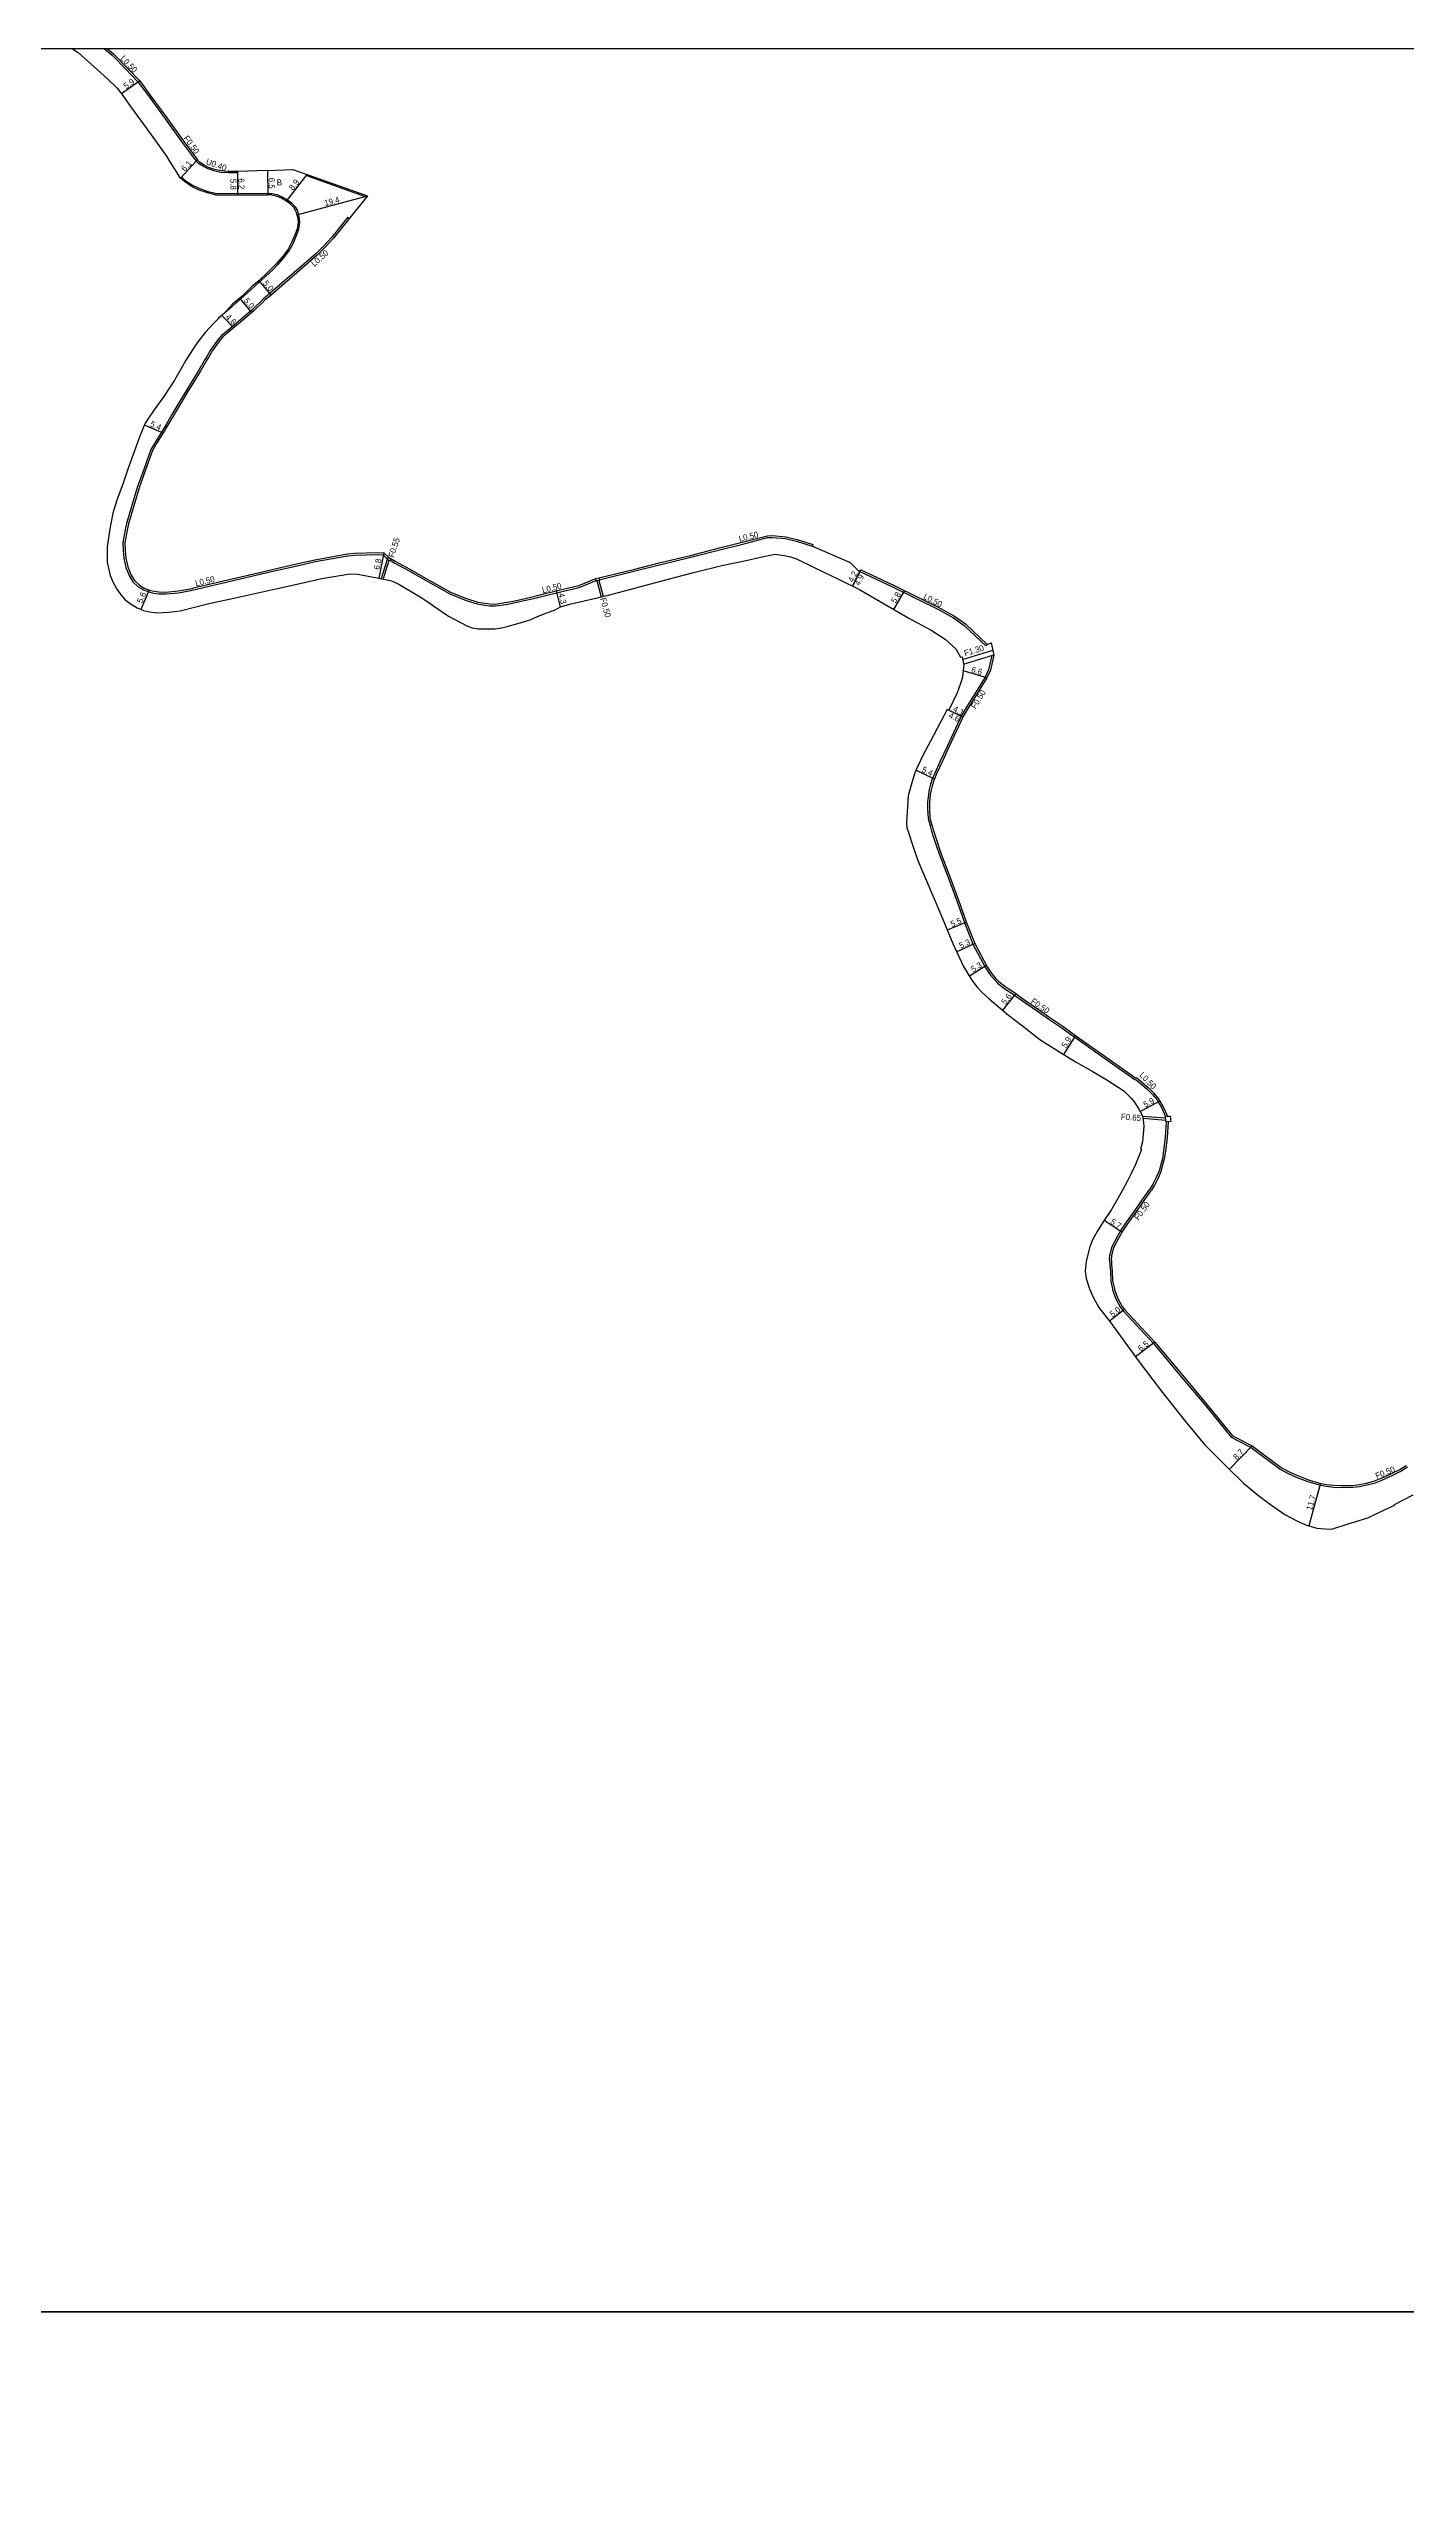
# Model space of a CAD drawing. Header units: metres. Extents: x -24000 to -20000, y -96000 to -93000.
# Drawn here: x -22038 to -21678, y -93645 to -93000 of the extents above; entities that cross this region are included whole.
import ezdxf

# ---------------------------------------------------------------- set-up
doc = ezdxf.new("R2010")
doc.units = ezdxf.units.M
doc.header["$LTSCALE"] = 2.5
for name, color, linetype in [('側溝・桝', 7, 'Continuous'), ('図郭', 7, 'Continuous'), ('幅員', 7, 'Continuous'), ('歩道・分離帯・安全施設', 7, 'Continuous'), ('舗装', 7, 'Continuous'), ('道路', 7, 'Continuous')]:
    doc.layers.add(name, color=color, linetype=linetype)
doc.styles.get("Standard").update_dxf_attribs({"font": ''})
doc.styles.get('Standard').set_extended_font_data('@MS PGothic')

msp = doc.modelspace()

# ---------------------------------------------------------------- linework, layer by layer
at = {"layer": '側溝・桝'}
for points in [[(-22022.86, -93000), (-22020.86, -93001.69), (-22017.26, -93005.43), (-22013.96, -93008.85)], [(-22013.96, -93008.85), (-22011.25, -93012.52), (-22006.76, -93018.62), (-22002.54, -93024.56), (-21998.57, -93029.82)], [(-21987.62, -93032.55), (-21990.1, -93032.55), (-21992.07, -93032.4), (-21993.75, -93032.01), (-21995.27, -93031.46), (-21996.41, -93030.92), (-21997.69, -93030.08), (-21998.24, -93029.57)], [(-21958.35, -93044.71), (-21961.86, -93049.07)], [(-21961.86, -93049.07), (-21962.53, -93049.91), (-21963.85, -93051.32), (-21964.7, -93052.23), (-21966.82, -93054.37)], [(-21966.82, -93054.37), (-21978.92, -93064.85), (-21980.77, -93066.42), (-21983.54, -93069.03)], [(-21983.54, -93069.03), (-21986.13, -93071.26), (-21989.66, -93074.28), (-21991.82, -93076.06), (-21992.81, -93077.18), (-21994.69, -93079.78), (-21995.72, -93081.59)], [(-21995.72, -93081.59), (-21996.12, -93082.13), (-21996.44, -93082.77), (-21997.8, -93085.1), (-21999.69, -93088.26), (-22001.27, -93090.68), (-22002.89, -93093.44), (-22004.99, -93096.98), (-22006.57, -93099.61), (-22007.79, -93101.63), (-22009.4, -93104.25), (-22010.58, -93106.31), (-22012.5, -93111.53), (-22014.2, -93116.31), (-22017.04, -93125.88), (-22017.37, -93127.56)], [(-22017.37, -93127.56), (-22018, -93130.94), (-22017.95, -93132.99), (-22017.75, -93135.12), (-22017.2, -93137.54), (-22016.32, -93139.65), (-22015.36, -93141.32), (-22013.92, -93142.67), (-22012.56, -93143.46)], [(-21891.65, -93140.8), (-21882.48, -93138.56), (-21875.32, -93136.76), (-21867.36, -93134.82), (-21859.68, -93132.84), (-21853.59, -93131.34), (-21847, -93129.62), (-21845.78, -93129.58), (-21842.22, -93129.89), (-21839.33, -93130.59), (-21835.15, -93131.92)], [(-21980.88, -93139.15), (-21978.28, -93138.55), (-21971.82, -93137.09), (-21966.98, -93135.98), (-21958.38, -93134.46), (-21956.51, -93134.29), (-21950.47, -93134.08), (-21949.01, -93134.17), (-21947.89, -93135.23), (-21947.84, -93135.25)], [(-21947.15, -93135.65), (-21945.9, -93136.38)], [(-21945.9, -93136.38), (-21942.12, -93138.4)], [(-22012.56, -93143.46), (-22010.87, -93144.12), (-22009.84, -93144.35), (-22008.48, -93144.51), (-22006.56, -93144.56), (-22003.27, -93144.25), (-21999.98, -93143.69), (-21998.1, -93143.18)], [(-21998.1, -93143.18), (-21980.88, -93139.15)], [(-21942.12, -93138.4), (-21937.96, -93140.84), (-21931.32, -93144.55), (-21927, -93146.26), (-21924, -93147.2), (-21922.05, -93147.55), (-21920.65, -93147.68), (-21919.27, -93147.73), (-21917.68, -93147.54), (-21915.91, -93147.26), (-21913.96, -93146.85), (-21911.17, -93146.24), (-21908.3, -93145.57), (-21905.86, -93144.96), (-21901.12, -93143.82), (-21896.95, -93142.82), (-21892.48, -93140.98)], [(-21822.54, -93138.58), (-21813.84, -93142.66), (-21801.51, -93148.81)], [(-21801.51, -93148.81), (-21797.73, -93150.9), (-21794.83, -93152.91), (-21789.13, -93158.33), (-21788.78, -93157.97)], [(-21787.54, -93160.86), (-21788.37, -93164.65), (-21789.26, -93166.61), (-21794.16, -93174.41), (-21795.49, -93176.63)], [(-21795.49, -93176.63), (-21799.42, -93185.02), (-21801.2, -93188.88), (-21802.66, -93192.07), (-21803.43, -93193.88), (-21803.87, -93195.34)], [(-21803.87, -93195.34), (-21804.13, -93196.44)], [(-21804.13, -93196.44), (-21804.36, -93197.64), (-21804.6, -93199.78), (-21804.58, -93201.57), (-21804.45, -93204.12), (-21803.88, -93206), (-21803.5, -93207.45), (-21802.89, -93209.39), (-21801.51, -93213.49), (-21798.71, -93220.89)], [(-21798.71, -93220.89), (-21796.83, -93225.94), (-21794.77, -93231.68), (-21792.53, -93237.45), (-21789.17, -93243.69), (-21787.93, -93245.54), (-21786.91, -93246.73), (-21786.01, -93247.72), (-21784.05, -93249.25)], [(-21784.05, -93249.25), (-21781.84, -93250.68), (-21779.64, -93252.25), (-21775.41, -93255.15), (-21772.15, -93257.44), (-21769.26, -93259.4), (-21766.95, -93261.1), (-21764.67, -93262.71)], [(-21764.67, -93262.71), (-21757.89, -93267.5), (-21749.64, -93273.34), (-21749.27, -93273.38), (-21746.4, -93275.79), (-21744.95, -93277.28), (-21743.8, -93278.63), (-21742.43, -93280.93), (-21741.44, -93283.11)], [(-21741.3, -93284.46), (-21741.55, -93288.67), (-21741.96, -93292.2), (-21742.27, -93294.23), (-21743.15, -93297.48), (-21743.91, -93299.26), (-21744.81, -93301.06), (-21745.6, -93302.34)], [(-21756.33, -93321.12), (-21756.22, -93319.93), (-21755.6, -93317.61), (-21754.07, -93314.73), (-21753.36, -93313.54), (-21751.95, -93311.36), (-21749.47, -93307.9), (-21748.17, -93305.96), (-21746.68, -93303.86), (-21745.6, -93302.34)], [(-21756.33, -93321.12), (-21756.27, -93322.42), (-21756.09, -93324.14), (-21755.98, -93326.74)], [(-21755.98, -93326.74), (-21755.41, -93329.36), (-21754.66, -93331.41), (-21753.38, -93333.71), (-21752.7, -93334.62), (-21744.67, -93343.3), (-21737.29, -93352.1), (-21730.8, -93359.84), (-21724.04, -93368.17), (-21721.98, -93369.22), (-21718.74, -93370.89), (-21711.02, -93376.6), (-21709.24, -93377.58), (-21706.81, -93378.7), (-21703.71, -93379.89), (-21701.63, -93380.53), (-21700.38, -93380.86)], [(-21700.38, -93380.86), (-21698.84, -93381.16), (-21696.83, -93381.38), (-21694.92, -93381.43), (-21691.74, -93381.4), (-21690.05, -93381.2), (-21688.03, -93380.79), (-21686.07, -93380.28), (-21684.29, -93379.58), (-21682.33, -93378.74), (-21680.97, -93378.07), (-21679.23, -93377.19), (-21677.31, -93376.03)]]:
    msp.add_lwpolyline(points, dxfattribs=at)
at = {"layer": '側溝・桝', "ltscale": 0.5, "flags": 128}
for points in [[(-22013.96, -93008.85), (-22013.55, -93008.55)], [(-21947.94, -93135.42), (-21949.52, -93140.48)], [(-21947.44, -93135.68), (-21949, -93140.58)], [(-21892.28, -93141.09), (-21891.18, -93145.32)], [(-21891.79, -93141), (-21890.65, -93145.19)], [(-21795.3, -93161.92), (-21787.29, -93159.47)], [(-21795.02, -93163.2), (-21787.04, -93160.71)], [(-21764.67, -93262.71), (-21764.38, -93262.3)], [(-21747.58, -93282.98), (-21741.45, -93283.5)], [(-21741.4, -93284.15), (-21747.42, -93283.66)]]:
    msp.add_lwpolyline(points, dxfattribs=at)
at = {"layer": '側溝・桝', "flags": 128}
msp.add_lwpolyline([(-21958.35, -93044.71), (-21957.96, -93045.02)], dxfattribs=at)
at = {"layer": '側溝・桝', "ltscale": 0.5, "flags": 128}
for points in [[(-21947.59, -93134.82), (-21946.91, -93135.21), (-21947.23, -93135.78), (-21947.94, -93135.42)], [(-21892.58, -93140.48), (-21891.77, -93140.31), (-21891.58, -93140.97), (-21892.45, -93141.13)], [(-21741.49, -93283.11), (-21740.91, -93283.06), (-21740.25, -93283.03), (-21740.06, -93284.44), (-21740.8, -93284.5), (-21741.37, -93284.45)]]:
    msp.add_lwpolyline(points, close=True, dxfattribs=at)
at = {"layer": '図郭'}
for points in [[(-22400, -93600), (-21600, -93600), (-21600, -93000), (-22400, -93000)], [(-22400, -94200), (-21600, -94200), (-21600, -93600), (-22400, -93600)]]:
    msp.add_lwpolyline(points, close=True, dxfattribs=at)
at = {"layer": '幅員', "flags": 128}
for points in [[(-22013.55, -93008.55), (-22018.37, -93011.94)], [(-22002.71, -93034.29), (-21998.57, -93029.82)], [(-21987.62, -93032.55), (-21987.62, -93038.75)], [(-21987.62, -93032.95), (-21987.62, -93038.75)], [(-21979.64, -93032.26), (-21979.54, -93038.76)], [(-21971.87, -93044.02), (-21953.13, -93039.03)], [(-21983.82, -93069.93), (-21987.03, -93066.13)], [(-21981.94, -93061.51), (-21978.7, -93065.31)], [(-21988.61, -93074.04), (-21991.81, -93070.73)], [(-22007.37, -93101.91), (-22012.29, -93099.8)], [(-21948.8, -93133.69), (-21950.1, -93140.37)], [(-22011.08, -93143.5), (-22013.25, -93148.66)], [(-21901.96, -93147.97), (-21902.98, -93143.75)], [(-21822.32, -93138.13), (-21824.49, -93142.48)], [(-21822.6, -93138.72), (-21824.49, -93142.48)], [(-21810.7, -93143.67), (-21813.6, -93148.66)], [(-21788.82, -93166.84), (-21795.16, -93164.91)], [(-21795.19, -93177.17), (-21799.38, -93175.17)], [(-21798.92, -93175.42), (-21795.19, -93177.17)], [(-21802.78, -93193.64), (-21807.65, -93191.29)], [(-21794.27, -93231.6), (-21799.34, -93233.74)], [(-21792.07, -93237.24), (-21796.85, -93239.44)], [(-21788.94, -93243.06), (-21793.48, -93245.86)], [(-21781.18, -93250.54), (-21784.68, -93254.95)], [(-21765.37, -93261.6), (-21768.5, -93266.65)], [(-21742.96, -93279.07), (-21748.13, -93281.81)], [(-21752.98, -93313.88), (-21757.74, -93310.7)], [(-21752.32, -93334.3), (-21756.31, -93337.36)], [(-21744.29, -93342.97), (-21749.43, -93346.86)], [(-21718.47, -93370.46), (-21724.54, -93376.66)], [(-21700.34, -93380.36), (-21703.45, -93391.63)]]:
    msp.add_lwpolyline(points, dxfattribs=at)
at = {"layer": '幅員'}
msp.add_lwpolyline([(-21974.62, -93040.39), (-21969.17, -93033.35)], dxfattribs=at)
at = {"layer": '歩道・分離帯・安全施設'}
for points in [[(-22002.41, -93034.03), (-22001.46, -93034.91), (-21999.41, -93036.25), (-21997.61, -93037.11), (-21995.47, -93037.87), (-21993.46, -93038.34), (-21979.53, -93038.36), (-21978.44, -93038.42), (-21977.21, -93038.68), (-21975.91, -93039.15), (-21974.39, -93040.06), (-21973.26, -93040.91), (-21972.28, -93041.93), (-21971.73, -93043), (-21971.34, -93044.49), (-21971.13, -93045.95), (-21971.43, -93047.89), (-21971.92, -93049.31), (-21972.89, -93051.57), (-21973.81, -93053.32), (-21975.12, -93055.07), (-21977.03, -93057.27), (-21978.23, -93058.63)], [(-21953.63, -93039.27), (-21969.24, -93033.75)]]:
    msp.add_lwpolyline(points, dxfattribs=at)
at = {"layer": '歩道・分離帯・安全施設', "ltscale": 0.5, "flags": 128}
msp.add_lwpolyline([(-21978.23, -93058.63), (-21984.94, -93064.72), (-21989.78, -93069.07), (-21992.77, -93071.52)], dxfattribs=at)
at = {"layer": '道路'}
for points in [[(-22031.35, -93000), (-22029.85, -93001.04), (-22022.17, -93007.92), (-22019.62, -93010.41), (-22018.27, -93012.09), (-22015.98, -93015.35), (-22011.67, -93021.24), (-22006.2, -93028.88)], [(-22022.09, -93000), (-22020.52, -93001.32), (-22016.9, -93005.08), (-22013.55, -93008.55)], [(-22013.55, -93008.55), (-22010.85, -93012.22), (-22006.35, -93018.33), (-22002.13, -93024.26), (-21998.17, -93029.52)], [(-21993.51, -93038.74), (-21995.58, -93038.25), (-21997.77, -93037.48), (-21999.6, -93036.6), (-22001.71, -93035.23), (-22002.71, -93034.29), (-22006.2, -93028.88)], [(-21987.62, -93032.55), (-21987.62, -93032.95), (-21990.12, -93032.95), (-21992.13, -93032.8), (-21993.86, -93032.39), (-21995.43, -93031.83), (-21996.61, -93031.27), (-21997.94, -93030.4), (-21998.57, -93029.82)], [(-21979.64, -93032.26), (-21987.62, -93032.55)], [(-21979.64, -93032.26), (-21972.95, -93032.02)], [(-21972.11, -93043.15), (-21971.73, -93044.57), (-21971.54, -93045.95), (-21971.82, -93047.8), (-21972.3, -93049.17), (-21973.25, -93051.4), (-21974.15, -93053.11), (-21975.43, -93054.81), (-21977.33, -93057), (-21979.51, -93059.2), (-21981.94, -93061.51), (-21983.8, -93063.09), (-21986.41, -93065.61), (-21988.94, -93067.74), (-21990.57, -93069.53), (-21992.39, -93071.28), (-21993.76, -93072.66), (-21995.05, -93074), (-21996.09, -93075.18), (-21996.81, -93076.08), (-21998.15, -93077.76), (-21999.37, -93079.62), (-22001.28, -93082.54), (-22002.6, -93084.93), (-22004.3, -93087.91), (-22007.11, -93092.2), (-22009.72, -93095.72), (-22011.26, -93097.97), (-22012.08, -93099.32), (-22013.55, -93102.75), (-22014.89, -93106.66), (-22016.57, -93111.2), (-22017.97, -93115.19), (-22019.65, -93119.69), (-22020.7, -93123.15), (-22021.5, -93127.32), (-22022.21, -93132.06), (-22022.21, -93134.48), (-22022.16, -93136.12), (-22021.78, -93138.1), (-22021.37, -93139.7), (-22020.67, -93141.36), (-22019.66, -93143.26), (-22018.77, -93144.52), (-22017.51, -93146), (-22016.09, -93147.07), (-22014.24, -93148.25), (-22012.52, -93148.97), (-22010.99, -93149.35), (-22008.82, -93149.59), (-22005.81, -93149.4), (-22002.82, -93149.01), (-21998.68, -93148.02), (-21994.76, -93147.02), (-21988.59, -93145.66), (-21977.42, -93143.2), (-21970.67, -93141.72), (-21965.27, -93140.48), (-21957.84, -93139.21), (-21955.68, -93139.29), (-21947.94, -93140.79), (-21946.73, -93141.1), (-21945.01, -93141.92)], [(-21961.47, -93049.38), (-21962.15, -93050.24), (-21963.49, -93051.66), (-21964.34, -93052.58), (-21966.47, -93054.73)], [(-21966.47, -93054.73), (-21978.6, -93065.23), (-21980.44, -93066.79), (-21983.21, -93069.41)], [(-21983.21, -93069.41), (-21985.8, -93071.64), (-21989.34, -93074.67), (-21991.47, -93076.42), (-21992.42, -93077.49), (-21994.27, -93080.05), (-21995.32, -93081.89)], [(-21995.32, -93081.89), (-21995.69, -93082.39), (-21996, -93083.01), (-21997.37, -93085.36), (-21999.26, -93088.52), (-22000.84, -93090.94), (-22002.46, -93093.69), (-22004.56, -93097.24), (-22006.14, -93099.87), (-22007.36, -93101.89), (-22008.97, -93104.51), (-22010.13, -93106.53), (-22012.03, -93111.7), (-22013.73, -93116.47), (-22016.55, -93126), (-22016.87, -93127.65)], [(-22016.87, -93127.65), (-22017.5, -93130.98), (-22017.45, -93132.96), (-22017.26, -93135.04), (-22016.72, -93137.39), (-22015.87, -93139.43), (-22014.96, -93141.01), (-22013.62, -93142.27), (-22012.38, -93142.99)], [(-21891.77, -93140.31), (-21882.6, -93138.07), (-21875.45, -93136.27), (-21867.48, -93134.33), (-21859.8, -93132.35), (-21853.71, -93130.85), (-21847.07, -93129.12), (-21845.76, -93129.08), (-21842.14, -93129.4), (-21839.19, -93130.11), (-21835, -93131.44)], [(-21980.99, -93138.66), (-21978.39, -93138.06), (-21971.93, -93136.61), (-21967.08, -93135.49), (-21958.45, -93133.96), (-21956.54, -93133.79), (-21950.47, -93133.58), (-21948.8, -93133.69), (-21947.59, -93134.82), (-21945.79, -93135.84)], [(-21945.79, -93135.84), (-21941.87, -93137.97)], [(-21945.01, -93141.92), (-21938.75, -93145.58), (-21931.62, -93150.49), (-21926.74, -93153.03), (-21925.4, -93153.57), (-21923.82, -93153.8), (-21921.85, -93153.8), (-21919.39, -93153.8), (-21917.53, -93153.52), (-21916.1, -93153.23), (-21913.9, -93152.61), (-21910.22, -93151.5), (-21906.94, -93150.14), (-21903.18, -93148.66), (-21901.96, -93147.97), (-21899.11, -93147.21), (-21893.34, -93145.82), (-21889.18, -93144.85), (-21881.97, -93142.94), (-21874.33, -93140.93), (-21866.33, -93138.81), (-21859.11, -93137.06), (-21853.13, -93135.77), (-21848.47, -93134.73), (-21845.07, -93134.01), (-21842.62, -93134.34), (-21840.92, -93134.71), (-21839.36, -93135.24), (-21834.68, -93137.56), (-21827.99, -93140.72), (-21822.64, -93143.4), (-21809.57, -93151), (-21803.63, -93154.17), (-21799.9, -93156.53), (-21797.08, -93159.1), (-21795.87, -93161.29), (-21795.44, -93161.23), (-21794.97, -93163.43), (-21795.23, -93165.52), (-21795.35, -93166.67), (-21795.82, -93168.27), (-21796.7, -93170.74), (-21798.92, -93175.42), (-21799.38, -93175.17)], [(-21835, -93131.44), (-21835.14, -93131.92), (-21825.09, -93136.23), (-21822.6, -93138.72), (-21822.32, -93138.13)], [(-22012.38, -93142.99), (-22010.72, -93143.64), (-22009.75, -93143.85), (-22008.44, -93144.01), (-22006.58, -93144.06), (-22003.34, -93143.76), (-22000.09, -93143.2), (-21998.21, -93142.69)], [(-21998.21, -93142.69), (-21980.99, -93138.66)], [(-21941.87, -93137.97), (-21937.71, -93140.4), (-21931.1, -93144.1), (-21926.84, -93145.79), (-21923.88, -93146.72), (-21921.98, -93147.05), (-21920.62, -93147.18), (-21919.29, -93147.23), (-21917.74, -93147.05), (-21916, -93146.77), (-21914.06, -93146.36), (-21911.28, -93145.75), (-21908.42, -93145.09), (-21905.98, -93144.48), (-21901.24, -93143.33), (-21897.1, -93142.34), (-21892.58, -93140.48), (-21891.77, -93140.31)], [(-21822.32, -93138.13), (-21813.63, -93142.21), (-21801.27, -93148.37)], [(-21801.27, -93148.37), (-21797.47, -93150.47), (-21794.51, -93152.52), (-21788.78, -93157.97), (-21787.67, -93157.54), (-21787.02, -93160.82), (-21787.9, -93164.81), (-21788.82, -93166.84), (-21793.73, -93174.67), (-21795.04, -93176.84)], [(-21799.38, -93175.17), (-21803.8, -93183.57), (-21805.61, -93186.9), (-21807.31, -93190.6), (-21807.98, -93191.97), (-21808.6, -93194), (-21809.72, -93198.13), (-21810.17, -93205.28), (-21810.07, -93206.59), (-21809.76, -93207.59), (-21808.42, -93211.57), (-21807.19, -93215.21), (-21801.1, -93229.58), (-21797.86, -93237.26), (-21795.05, -93243.33), (-21792.79, -93246.98), (-21791.42, -93248.86), (-21790.08, -93250.2), (-21788.23, -93251.94), (-21785.35, -93254.42), (-21783.07, -93256.23), (-21779.43, -93259.06), (-21774.8, -93262.66), (-21772.42, -93264.22), (-21768.58, -93266.6), (-21765.14, -93268.68), (-21760.94, -93271.09), (-21757.04, -93273.41), (-21752.54, -93276.3), (-21750.68, -93278.16), (-21749.76, -93279.23), (-21748.59, -93280.95), (-21747.65, -93282.72), (-21747.36, -93283.89), (-21747.2, -93285.74), (-21747.38, -93287.69), (-21747.56, -93289.81), (-21748.1, -93291.75), (-21747.81, -93291.87), (-21749.44, -93295.8), (-21750.67, -93298.43), (-21751.52, -93300.15), (-21752.86, -93302.65), (-21754.12, -93304.89), (-21755.76, -93307.74), (-21757.99, -93311.07), (-21759.58, -93313.56), (-21760.81, -93315.77), (-21761.51, -93317.63), (-21762.48, -93321.44), (-21762.8, -93324.12), (-21762.47, -93326.03), (-21761.62, -93328.79), (-21760.62, -93331.05), (-21759.11, -93333.71), (-21755.97, -93337.81), (-21749.01, -93347.42), (-21742.61, -93355.87), (-21736.25, -93363.88), (-21731.16, -93370.08), (-21724.84, -93376.37), (-21720.8, -93380.33), (-21716.68, -93383.69), (-21713.59, -93385.96), (-21709.78, -93388.62), (-21706.84, -93390.2), (-21704.3, -93391.39), (-21701.3, -93392.22), (-21699.09, -93392.39), (-21697.31, -93392.48), (-21693.02, -93391.07), (-21690.13, -93390.18), (-21687.82, -93389.54), (-21683.4, -93387.43), (-21680.64, -93386.18), (-21680.72, -93385.95), (-21675.75, -93383.45)], [(-21795.04, -93176.84), (-21798.97, -93185.23), (-21800.74, -93189.09), (-21802.2, -93192.27), (-21802.95, -93194.05), (-21803.39, -93195.48)], [(-21803.39, -93195.48), (-21803.64, -93196.53)], [(-21803.64, -93196.53), (-21803.86, -93197.72), (-21804.1, -93199.8), (-21804.08, -93201.56), (-21803.95, -93204.03), (-21803.4, -93205.86), (-21803.02, -93207.31), (-21802.41, -93209.24), (-21801.04, -93213.32), (-21798.25, -93220.72)], [(-21798.25, -93220.72), (-21796.36, -93225.77), (-21794.3, -93231.51), (-21792.07, -93237.24), (-21788.74, -93243.43), (-21787.53, -93245.24), (-21786.54, -93246.4), (-21785.67, -93247.35), (-21783.74, -93248.86)], [(-21783.74, -93248.86), (-21781.56, -93250.26), (-21779.36, -93251.85), (-21775.12, -93254.74), (-21771.87, -93257.03), (-21768.97, -93258.99), (-21766.65, -93260.7), (-21764.38, -93262.3), (-21757.6, -93267.1), (-21749.46, -93272.86), (-21749.06, -93272.9), (-21746.06, -93275.42), (-21744.58, -93276.94), (-21743.39, -93278.34), (-21741.99, -93280.7), (-21740.91, -93283.06), (-21740.25, -93283.03), (-21740.06, -93284.44), (-21740.8, -93284.5), (-21741.05, -93288.71), (-21741.47, -93292.27), (-21741.78, -93294.33), (-21742.67, -93297.65), (-21743.45, -93299.47), (-21744.37, -93301.31), (-21745.19, -93302.63)], [(-21755.83, -93321.16), (-21755.73, -93320.02), (-21755.13, -93317.8), (-21753.64, -93314.97), (-21752.94, -93313.8), (-21751.54, -93311.64), (-21749.06, -93308.18), (-21747.76, -93306.25), (-21746.27, -93304.15), (-21745.19, -93302.63)], [(-21755.83, -93321.16), (-21755.77, -93322.39), (-21755.59, -93324.1), (-21755.5, -93326.63)], [(-21755.5, -93326.63), (-21754.93, -93329.22), (-21754.2, -93331.2), (-21752.96, -93333.44), (-21752.32, -93334.3), (-21744.29, -93342.97), (-21736.9, -93351.78), (-21730.42, -93359.52), (-21723.72, -93367.78), (-21721.75, -93368.78), (-21718.47, -93370.46), (-21710.75, -93376.18), (-21709.01, -93377.13), (-21706.62, -93378.23), (-21703.55, -93379.41), (-21701.49, -93380.04), (-21700.28, -93380.37)], [(-21700.28, -93380.37), (-21698.77, -93380.66), (-21696.8, -93380.88), (-21694.92, -93380.93), (-21691.77, -93380.9), (-21690.13, -93380.71), (-21688.15, -93380.3), (-21686.22, -93379.8), (-21684.48, -93379.12), (-21682.54, -93378.29), (-21681.19, -93377.62), (-21679.47, -93376.76), (-21677.59, -93375.61)]]:
    msp.add_lwpolyline(points, dxfattribs=at)
at = {"layer": '道路', "flags": 128}
for points in [[(-21998.17, -93029.52), (-21998.57, -93029.82)], [(-21972.95, -93032.02), (-21953.13, -93039.03)], [(-21993.51, -93038.74), (-21979.54, -93038.76)], [(-21953.13, -93039.03), (-21961.47, -93049.38)]]:
    msp.add_lwpolyline(points, dxfattribs=at)
at = {"layer": '道路', "ltscale": 0.5, "flags": 128}
msp.add_lwpolyline([(-21972.11, -93043.15), (-21972.61, -93042.16), (-21973.53, -93041.21), (-21974.62, -93040.39), (-21976.08, -93039.52), (-21977.32, -93039.07), (-21978.49, -93038.82), (-21979.54, -93038.76)], dxfattribs=at)

# ---------------------------------------------------------------- texts
at = {"layer": '側溝・桝'}
for s, rotation, p in [('L0.50', 313.90054, (-22018.81, -93002.74)), ('F0.50', 306.37022, (-22002.03, -93023.76)), ('U0.40', 340.47245, (-21996.12, -93030.6)), ('L0.50', 41.23476, (-21967.24, -93057.87)), ('F0.55', 72.30348, (-21946.13, -93135.06)), ('L0.50', 13.85233, (-21854.41, -93130.77)), ('L0.50', 13.17508, (-21998.62, -93142.53)), ('L0.50', 13.98743, (-21906.61, -93144.38)), ('F0.50', 285.18925, (-21891.46, -93145.79)), ('L0.50', 333.51927, (-21805.85, -93145.81)), ('F1.30', 17.01426, (-21794.61, -93161.11)), ('F0.50', 57.9023, (-21791.87, -93175.19)), ('F0.50', 325.67656, (-21777.34, -93252.92)), ('L0.50', 314.23539, (-21748.51, -93272.28)), ('F0.65', 355.34752, (-21753.35, -93283.9)), ('F0.50', 54.39494, (-21748.63, -93310.76)), ('F0.50', 21.47546, (-21685.41, -93379.22))]:
    msp.add_text(s, height=1.6, rotation=rotation, dxfattribs=at).set_placement(p)
at = {"layer": '幅員'}
for s, rotation, p in [('5.9', 35.11923, (-22017.15, -93010.78)), ('6.1', 47.16881, (-22001.58, -93032.7)), ('5.8', 270, (-21989.51, -93034.5)), ('6.2', 270, (-21987.37, -93034.37)), ('6.5', 270.81878, (-21979.36, -93034.23)), ('8.9', 52.26893, (-21972.88, -93037.73)), ('19.4', 14.93365, (-21964.33, -93041.75)), ('5.0', 310.12473, (-21986.07, -93066.88)), ('5.0', 310.42967, (-21980.97, -93062.26)), ('4.6', 314.03395, (-21990.93, -93071.28)), ('5.4', 336.83568, (-22010.93, -93100.11)), ('6.8', 79.03423, (-21949.94, -93138.24)), ('5.6', 67.14213, (-22012.89, -93147.16)), ('4.2', 63.34708, (-21824.35, -93141.65)), ('4.9', 63.56567, (-21822.64, -93142.5)), ('5.8', 59.83654, (-21813.01, -93147.16)), ('4.3', 283.61935, (-21902.53, -93144.54)), ('6.6', 343.00622, (-21793.13, -93165.26)), ('4.6', 334.44462, (-21799.15, -93177.32)), ('4.1', 334.8815, (-21797.98, -93175.59)), ('5.4', 334.20235, (-21806.28, -93191.67)), ('5.5', 22.88719, (-21798.08, -93232.94)), ('5.3', 24.80687, (-21795.73, -93238.65)), ('5.3', 31.7552, (-21792.44, -93244.92)), ('5.6', 51.56261, (-21783.92, -93253.59)), ('5.9', 58.18944, (-21767.82, -93265.08)), ('5.9', 27.90254, (-21746.79, -93280.82)), ('5.7', 326.29315, (-21756.28, -93311.38)), ('5.0', 37.46597, (-21755.5, -93336.42)), ('6.5', 37.1371, (-21748.03, -93345.49)), ('8.7', 45.55035, (-21722.58, -93374.29)), ('11.7', 74.54283, (-21702.61, -93387.65))]:
    msp.add_text(s, height=1.6, rotation=rotation, dxfattribs=at).set_placement(p)
at = {"layer": '舗装'}
msp.add_text('B', height=1.6, dxfattribs=at).set_placement((-21977.19, -93036.25))

doc.saveas('drawing.dxf')
